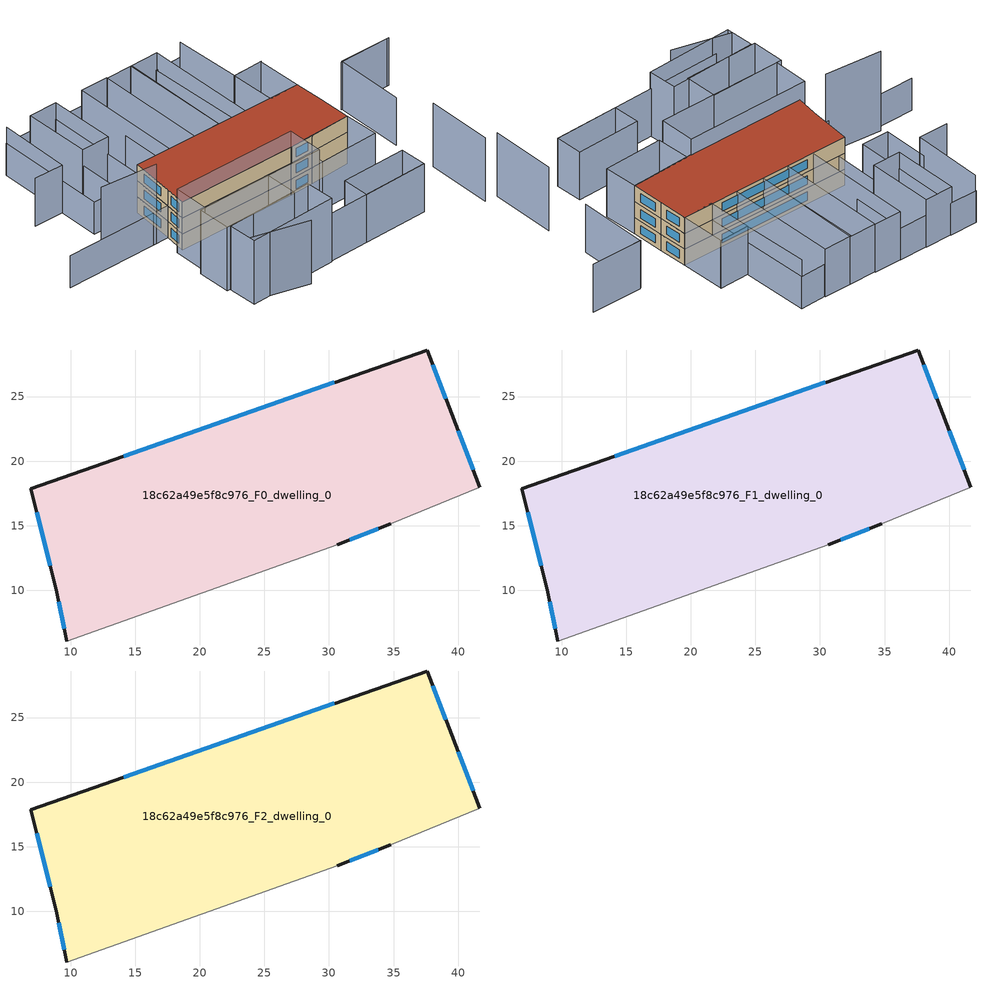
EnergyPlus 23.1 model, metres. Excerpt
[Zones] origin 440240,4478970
18c62a49e5f8c976_F0_dwelling_0
 floor ground (EU_floor_Construction): 37.61,28.61 39.5,23.67 41.67,18 34.79,15.15 30.64,13.51 9.71,6.07 8.89,10.05 6.91,17.87 z0
 wall outside (EU_wall_Construction): 41.67,18 39.5,23.67 37.61,28.61 6.91,17.87 8.89,10.05 9.71,6.07 / 30.64,13.51 34.79,15.15 z0:3
 wall adiabatic (EU_wall_Construction): 34.79,15.15 41.67,18 / 9.71,6.07 30.64,13.51 z0:3
 window (EU_Window_Construction): 39.06,24.83 38.05,27.45 / 41.16,19.32 40.01,22.34 / 31.61,13.89 33.82,14.77 / 9.08,9.12 9.52,7 / 7.38,16.04 8.43,11.88 / 30.42,26.09 14.1,20.39 z0.7:2.3
18c62a49e5f8c976_F1_dwelling_0
 floor to 18c62a49e5f8c976_F0_dwelling_0 (EU_floor_Construction): 37.61,28.61 39.5,23.67 41.67,18 34.79,15.15 30.64,13.51 9.71,6.07 8.89,10.05 6.91,17.87 z3
 wall outside (EU_wall_Construction): 41.67,18 39.5,23.67 37.61,28.61 6.91,17.87 8.89,10.05 9.71,6.07 / 30.64,13.51 34.79,15.15 z3:6
 wall adiabatic (EU_wall_Construction): 34.79,15.15 41.67,18 / 9.71,6.07 30.64,13.51 z3:6
 window (EU_Window_Construction): 39.06,24.83 38.05,27.45 / 41.16,19.32 40.01,22.34 / 31.61,13.89 33.82,14.77 / 9.08,9.12 9.52,7 / 7.38,16.04 8.43,11.88 / 30.42,26.09 14.1,20.39 z3.7:5.3
18c62a49e5f8c976_F2_dwelling_0
 floor to 18c62a49e5f8c976_F1_dwelling_0 (EU_floor_Construction): 37.61,28.61 39.5,23.67 41.67,18 34.79,15.15 30.64,13.51 9.71,6.07 8.89,10.05 6.91,17.87 z6
 wall outside (EU_wall_Construction): 41.67,18 39.5,23.67 37.61,28.61 6.91,17.87 8.89,10.05 9.71,6.07 / 30.64,13.51 34.79,15.15 z6:9
 wall adiabatic (EU_wall_Construction): 34.79,15.15 41.67,18 / 9.71,6.07 30.64,13.51 z6:9
 window (EU_Window_Construction): 39.06,24.83 38.05,27.45 / 41.16,19.32 40.01,22.34 / 31.61,13.89 33.82,14.77 / 9.08,9.12 9.52,7 / 7.38,16.04 8.43,11.88 / 30.42,26.09 14.1,20.39 z6.7:8.3
 roof outside (EU_roof_Construction): 34.79,15.15 41.67,18 39.5,23.67 37.61,28.61 6.91,17.87 8.89,10.05 9.71,6.07 30.64,13.51 z9
shading: 14.49,-10.36 24.87,-9.49 / 57.7,1.08 53.63,12.5 / 12.78,-6.4 27.94,-0.32 / 27.94,-0.32 29.9,-5.22 / 29.9,-5.22 14.74,-11.29 / 14.74,-11.29 12.78,-6.4 / 25.15,-1.65 12.19,-6.5 / 12.19,-6.5 10.05,-0.79 / 10.05,-0.79 23.01,4.07 / 23.01,4.07 25.15,-1.65 / 30.62,13.59 32.84,7.41 / 32.84,7.41 10.99,-0.44 / 10.99,-0.44 8.77,5.73 / 8.77,5.73 30.62,13.59 z0:12; 17.18,-10 47.94,1.95 / -8.04,34.5 -3.81,22.03 / -3.81,22.03 -8.92,20.3 / 50.43,19.81 46.18,31.82 / 46.18,31.82 55.17,35.01 / 54.83,34.89 46.03,31.68 / 34.65,36.33 29.46,34.28 / 29.46,34.28 24.99,45.59 / 47.99,1.97 36.81,-2.39 / 36.81,-2.39 35.01,2.22 / 35.01,2.22 46.2,6.57 / 46.2,6.57 47.99,1.97 / 41.67,18 43.97,12.23 / 43.97,12.23 33.71,8.14 / 33.71,8.14 31.41,13.91 / 31.41,13.91 41.67,18 / 13.08,20.01 6.26,39.3 / 6.26,39.3 11.07,41.01 / 11.07,41.01 17.9,21.71 / 17.9,21.71 13.08,20.01 / 0.61,24.58 -3.54,36.01 / -3.54,36.01 1.34,37.78 / 1.34,37.78 5.5,26.35 / 5.5,26.35 0.61,24.58 / 34.6,36.33 37.61,28.61 / 37.61,28.61 32.45,26.6 / 32.45,26.6 29.44,34.32 / 29.44,34.32 34.6,36.33 / 17.9,21.69 11.06,40.92 / 11.06,40.92 15.76,42.59 / 15.76,42.59 22.6,23.36 / 22.6,23.36 17.9,21.69 / 22.63,23.28 15.57,42.44 / 15.57,42.44 20.6,44.29 / 20.6,44.29 27.66,25.13 / 27.66,25.13 22.63,23.28 z0:9; -3.47,6.5 6.59,9.11 z0:15; 6.86,18.03 8.32,13.99 / 28.59,6.17 38.83,10.2 / 38.83,10.2 41.09,4.46 / 41.09,4.46 30.86,0.43 / 30.86,0.43 28.59,6.17 z0:3; 7.93,13.86 9.28,10.13 / 9.28,10.13 -9.9,3.19 / -1.3,14.96 -8.18,34.43 / -8.18,34.43 -3.38,36.13 / -3.38,36.13 3.49,16.66 / 3.49,16.66 -1.3,14.96 / 6.23,39.39 13.08,20.03 / 13.08,20.03 8.14,18.29 / 8.14,18.29 1.3,37.64 / 1.3,37.64 6.23,39.39 / 27.72,24.98 20.38,44.02 / 20.38,44.02 25.05,45.82 / 25.05,45.82 32.39,26.78 / 32.39,26.78 27.72,24.98 z0:6
[Building]
EU S2 Campaign: North Axis=0; Terrain=City; Solar Distribution=FullExterior
[Site:Location]
Madrid: Latitude=40.5; Longitude=-3.5; Time Zone=1; Elevation=609
[SizingPeriod:WeatherFileDays]
AnnualSizingPeriod: Begin Month=1; Begin Day of Month=1; End Month=12; End Day of Month=31; Day of Week for Start Day=Monday; Use Weather File Daylight Saving Period=No; Use Weather File Rain and Snow Indicators=No
[MATERIAL]
EU_InternalMass_Material: Roughness=MediumRough; Thickness=0.1; Conductivity=1; Density=1800; Specific Heat=900; Thermal Absorptance=0.9; Solar Absorptance=0.7; Visible Absorptance=0.7
[MATERIAL:NOMASS] Roughness=MediumRough; Thermal Absorptance=0.9; Solar Absorptance=0.7; Visible Absorptance=0.7
Name | Thermal Resistance
EU_wall_NoMass | 0.419739
EU_roof_NoMass | 0.352165
EU_floor_NoMass | 0.608284
[WINDOWMATERIAL:SIMPLEGLAZINGSYSTEM]
EU_Window_SimpleGlazing: UFactor=4.8352; Solar Heat Gain Coefficient=0.85; Visible Transmittance=0.85
[CONSTRUCTION]
EU_wall_Construction: EU_wall_NoMass
EU_roof_Construction: EU_roof_NoMass
EU_floor_Construction: EU_floor_NoMass
EU_Window_Construction: EU_Window_SimpleGlazing
EU_InternalMass_Construction: EU_InternalMass_Material
[ZONE] Type=1; Multiplier=1; Ceiling Height=autocalculate; Volume=1186.11; Floor Area=autocalculate; Part of Total Floor Area=Yes
18c62a49e5f8c976_F0_dwelling_0; 18c62a49e5f8c976_F1_dwelling_0; 18c62a49e5f8c976_F2_dwelling_0
[INTERNALMASS] Construction=EU_InternalMass_Construction; Surface Area=395.369
Name | Zone or ZoneList
18c62a49e5f8c976_F0_dwelling_0_EU_InternalMass | 18c62a49e5f8c976_F0_dwelling_0
18c62a49e5f8c976_F1_dwelling_0_EU_InternalMass | 18c62a49e5f8c976_F1_dwelling_0
18c62a49e5f8c976_F2_dwelling_0_EU_InternalMass | 18c62a49e5f8c976_F2_dwelling_0
[OTHEREQUIPMENT] Fuel Type=Electricity; Design Level Calculation Method=Watts/Area; Power per Zone Floor Area=1; Fraction Latent=0; Fraction Radiant=0; Fraction Lost=0; Carbon Dioxide Generation Rate=0; EndUse Subcategory=EU_Step8_InternalGains
Name | Zone or ZoneList or Space or SpaceList | Schedule
EU_Step8_InternalGain_18c62a49e5f8c976_F0_dwelling_0_f000 | 18c62a49e5f8c976_F0_dwelling_0 | EU_Step8_GainSchedule_18c62a49e5f8c976_F0_dwelling_0_f000
EU_Step8_InternalGain_18c62a49e5f8c976_F1_dwelling_0_f000 | 18c62a49e5f8c976_F1_dwelling_0 | EU_Step8_GainSchedule_18c62a49e5f8c976_F1_dwelling_0_f000
EU_Step8_InternalGain_18c62a49e5f8c976_F2_dwelling_0_f000 | 18c62a49e5f8c976_F2_dwelling_0 | EU_Step8_GainSchedule_18c62a49e5f8c976_F2_dwelling_0_f000
[ZONEVENTILATION:DESIGNFLOWRATE] Schedule=EU_AlwaysOn; Design Flow Rate Calculation Method=AirChanges/Hour; Air Changes per Hour=0.703302; Ventilation Type=Natural; Fan Pressure Rise=0; Fan Total Efficiency=1; Constant Term Coefficient=1; Temperature Term Coefficient=0; Velocity Term Coefficient=0; Velocity Squared Term Coefficient=0; Minimum Indoor Temperature=-100; Maximum Indoor Temperature=100; Delta Temperature=-100; Minimum Outdoor Temperature=-100; Maximum Outdoor Temperature=100; Maximum Wind Speed=40
Name | Zone or ZoneList or Space or SpaceList
EU_ConstantAir_18c62a49e5f8c976_F0_dwelling_0 | 18c62a49e5f8c976_F0_dwelling_0
EU_ConstantAir_18c62a49e5f8c976_F1_dwelling_0 | 18c62a49e5f8c976_F1_dwelling_0
EU_ConstantAir_18c62a49e5f8c976_F2_dwelling_0 | 18c62a49e5f8c976_F2_dwelling_0
[HVACTEMPLATE:THERMOSTAT] Constant Heating Setpoint=20; Constant Cooling Setpoint=50
EU_HeatOnly_18c62a49e5f8c976_F0_dwelling_0; EU_HeatOnly_18c62a49e5f8c976_F1_dwelling_0; EU_HeatOnly_18c62a49e5f8c976_F2_dwelling_0
[HVACTEMPLATE:ZONE:IDEALLOADSAIRSYSTEM] System Availability Schedule=EU_AlwaysOn; Maximum Heating Supply Air Temperature=50; Minimum Cooling Supply Air Temperature=13; Maximum Heating Supply Air Humidity Ratio=0.0156; Minimum Cooling Supply Air Humidity Ratio=0.0077; Heating Limit=NoLimit; Cooling Limit=NoLimit; Heating Availability Schedule=EU_AlwaysOn; Cooling Availability Schedule=EU_CoolingOff; Dehumidification Control Type=ConstantSensibleHeatRatio; Cooling Sensible Heat Ratio=0.7; Dehumidification Setpoint=60; Humidification Control Type=None; Humidification Setpoint=30; Outdoor Air Method=None; Outdoor Air Flow Rate per Person=0.00944; Outdoor Air Flow Rate per Zone Floor Area=0; Outdoor Air Flow Rate per Zone=0; Demand Controlled Ventilation Type=None; Outdoor Air Economizer Type=NoEconomizer; Heat Recovery Type=None; Sensible Heat Recovery Effectiveness=0.7; Latent Heat Recovery Effectiveness=0.65
Name | Template Thermostat
18c62a49e5f8c976_F0_dwelling_0 | EU_HeatOnly_18c62a49e5f8c976_F0_dwelling_0
18c62a49e5f8c976_F1_dwelling_0 | EU_HeatOnly_18c62a49e5f8c976_F1_dwelling_0
18c62a49e5f8c976_F2_dwelling_0 | EU_HeatOnly_18c62a49e5f8c976_F2_dwelling_0
[SIZING:ZONE] Zone Cooling Design Supply Air Temperature Input Method=SupplyAirTemperature; Zone Cooling Design Supply Air Temperature=13; Zone Heating Design Supply Air Temperature Input Method=SupplyAirTemperature; Zone Heating Design Supply Air Temperature=50; Zone Cooling Design Supply Air Humidity Ratio=0.008; Zone Heating Design Supply Air Humidity Ratio=0.008; Cooling Design Air Flow Method=DesignDay; Cooling Design Air Flow Rate=0; Cooling Minimum Air Flow per Zone Floor Area=0.000762; Cooling Minimum Air Flow=0; Cooling Minimum Air Flow Fraction=0.2; Heating Design Air Flow Method=DesignDay; Heating Design Air Flow Rate=0; Heating Maximum Air Flow per Zone Floor Area=0.002032; Heating Maximum Air Flow=0.141576; Heating Maximum Air Flow Fraction=0.3; Account for Dedicated Outdoor Air System=No; Dedicated Outdoor Air System Control Strategy=NeutralSupplyAir; Dedicated Outdoor Air Low Setpoint Temperature for Design=autosize; Dedicated Outdoor Air High Setpoint Temperature for Design=autosize; Zone Load Sizing Method=Sensible Load Only No Latent Load; Zone Latent Cooling Design Supply Air Humidity Ratio Input Method=HumidityRatioDifference; Zone Cooling Design Supply Air Humidity Ratio Difference=0.005; Zone Latent Heating Design Supply Air Humidity Ratio Input Method=HumidityRatioDifference; Zone Humidification Design Supply Air Humidity Ratio Difference=0.005
18c62a49e5f8c976_F0_dwelling_0; 18c62a49e5f8c976_F1_dwelling_0; 18c62a49e5f8c976_F2_dwelling_0
[SCHEDULE:CONSTANT]
Name | Hourly Value
EU_AlwaysOn | 1
EU_CoolingOff | 0
[SCHEDULE:FILE] Column Number=1; Rows to Skip at Top=0; Number of Hours of Data=8760; Column Separator=Comma; Interpolate to Timestep=No; Minutes per Item=60; Adjust Schedule for Daylight Savings=Yes
Name | File
EU_Step8_GainSchedule_18c62a49e5f8c976_F0_dwelling_0_f000 | ../../schedules/18c62a49e5f8c976/18c62a49e5f8c976_F0_dwelling_0_f000_gain.csv
EU_Step8_GainSchedule_18c62a49e5f8c976_F1_dwelling_0_f000 | ../../schedules/18c62a49e5f8c976/18c62a49e5f8c976_F1_dwelling_0_f000_gain.csv
EU_Step8_GainSchedule_18c62a49e5f8c976_F2_dwelling_0_f000 | ../../schedules/18c62a49e5f8c976/18c62a49e5f8c976_F2_dwelling_0_f000_gain.csv
